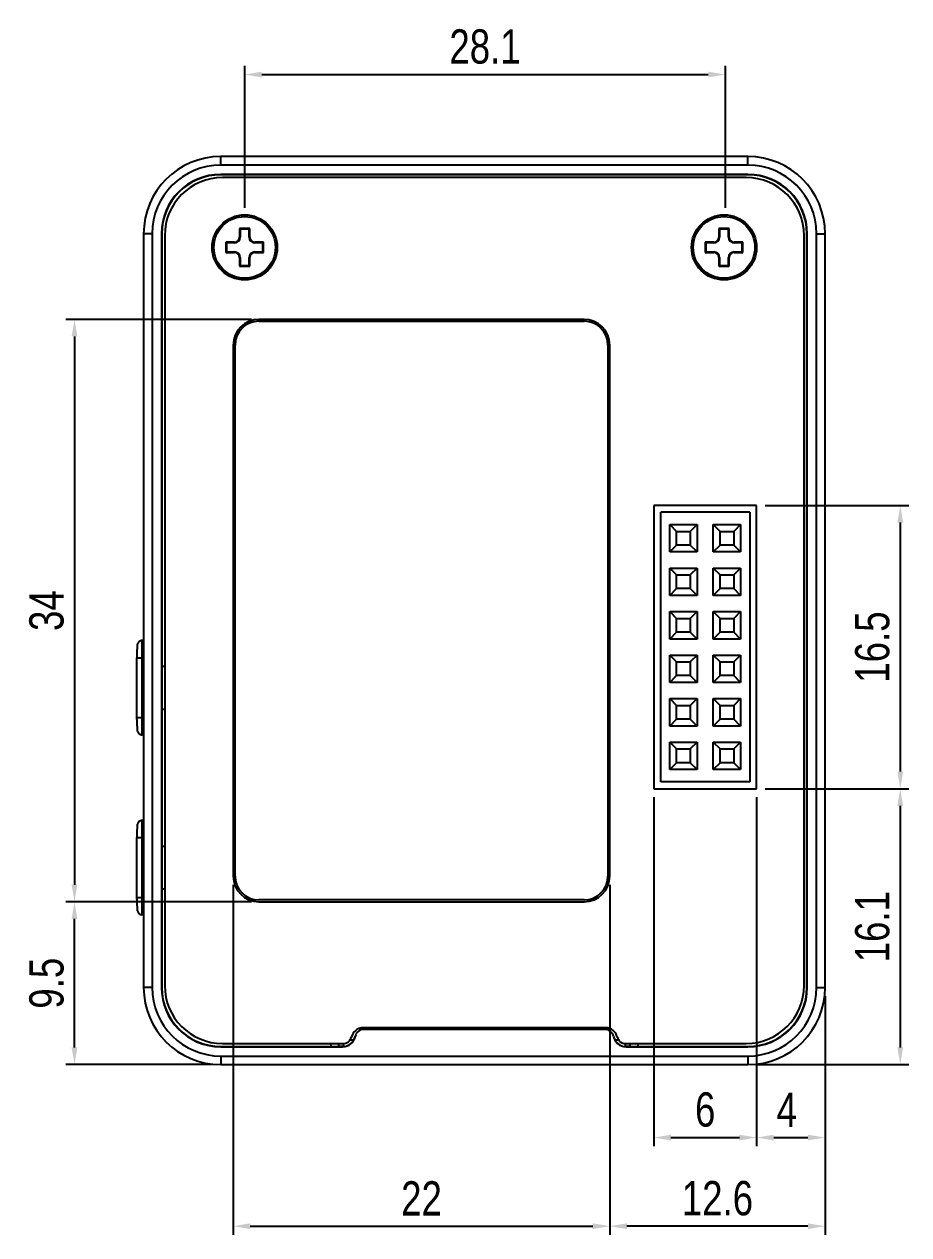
# Model space of a CAD drawing. Header units: millimetres. Extents: x 135 to 308, y 178 to 291.
# Drawn here: x 256.3 to 308, y 196.8 to 267.5 of the extents above; entities that cross this region are included whole.
import ezdxf

# ---------------------------------------------------------------- set-up
doc = ezdxf.new("R2010")
doc.units = ezdxf.units.MM
doc.header["$LTSCALE"] = 0.5
doc.header["$PDMODE"] = 3
doc.header["$PDSIZE"] = 0.3125
doc.layers.get('0').update_dxf_attribs({"linetype": 'CONTINUOUS'})
doc.layers.get('Defpoints').update_dxf_attribs({"linetype": 'CONTINUOUS'})
doc.layers.add('dim', color=6, linetype='CONTINUOUS')
doc.styles.get("Standard").update_dxf_attribs({"font": 'txt', "width": 0.8})
doc.dimstyles.get("Standard").update_dxf_attribs({"dimtxt": 2, "dimasz": 1, "dimexe": 0.5, "dimexo": 0.5, "dimtad": 1, "dimtoh": 1, "dimdec": 1, "dimdsep": 46, "dimtxsty": 'Standard', "dimblk1": '_FILLED', "dimblk2": '_FILLED', "dimcen": 0.09, "dimazin": 2, "dimtp": 0.01, "dimtm": 0.01, "dimtfac": 1, "dimtofl": 0, "dimtmove": 0, "dimatfit": 3, "dimfxl": 1, "dimtolj": 1, "dimarcsym": 0})

# ---------------------------------------------------------------- blocks, each defined once
blk = doc.blocks.new('*D11')
at = {"layer": 'Defpoints', "color": 0}
for p in [(270.086, 250.269), (259.255, 216.269), (270.086, 216.269)]:
    blk.add_point(p, dxfattribs=at)
at = {"layer": 'dim', "color": 0, "lineweight": -2}
for p, q in [((269.586, 250.269), (258.755, 250.269)), ((259.255, 249.269), (259.255, 217.269)), ((269.586, 216.269), (258.755, 216.269))]:
    blk.add_line(p, q, dxfattribs=at)
at = {"layer": 'dim', "color": 0}
for points in [[(259.422, 249.269), (259.089, 249.269), (259.255, 250.269)], [(259.089, 217.269), (259.422, 217.269), (259.255, 216.269)]]:
    blk.add_solid(points, dxfattribs=at)
at = {"layer": 'dim', "color": 0, "insert": (257.63, 233.269), "char_height": 2, "attachment_point": 5, "rotation": 90}
blk.add_mtext('\\A1;34', dxfattribs=at)
blk = doc.blocks.new('_FILLED')
at = {"color": 0, "linetype": 'ByBlock'}
blk.add_solid([(0, 0), (-1, 0.167), (-1, -0.167)], dxfattribs=at)
blk = doc.blocks.new('*D13')
at = {"layer": 'Defpoints', "color": 0}
for p in [(299.096, 239.409), (299.096, 222.869), (307.489, 222.869)]:
    blk.add_point(p, dxfattribs=at)
at = {"layer": 'dim', "color": 0, "lineweight": -2}
for p, q in [((299.596, 239.409), (307.989, 239.409)), ((307.489, 238.409), (307.489, 223.869)), ((299.596, 222.869), (307.989, 222.869))]:
    blk.add_line(p, q, dxfattribs=at)
at = {"layer": 'dim', "color": 0}
for points in [[(307.656, 238.409), (307.322, 238.409), (307.489, 239.409)], [(307.322, 223.869), (307.656, 223.869), (307.489, 222.869)]]:
    blk.add_solid(points, dxfattribs=at)
at = {"layer": 'dim', "color": 0, "insert": (305.864, 231.139), "char_height": 2, "attachment_point": 5, "rotation": 90}
blk.add_mtext('\\A1;16.5', dxfattribs=at)
blk = doc.blocks.new('*D14')
at = {"layer": 'Defpoints', "color": 0}
for p in [(293.096, 222.869), (299.096, 222.869), (299.096, 202.509)]:
    blk.add_point(p, dxfattribs=at)
at = {"layer": 'dim', "color": 0, "lineweight": -2}
for p, q in [((293.096, 222.369), (293.096, 202.009)), ((299.096, 222.369), (299.096, 202.009)), ((294.096, 202.509), (298.096, 202.509))]:
    blk.add_line(p, q, dxfattribs=at)
at = {"layer": 'dim', "color": 0}
for points in [[(294.096, 202.676), (294.096, 202.342), (293.096, 202.509)], [(298.096, 202.342), (298.096, 202.676), (299.096, 202.509)]]:
    blk.add_solid(points, dxfattribs=at)
at = {"layer": 'dim', "color": 0, "insert": (296.096, 204.134), "char_height": 2, "attachment_point": 5}
blk.add_mtext('\\A1;6', dxfattribs=at)
blk = doc.blocks.new('*D15')
at = {"layer": 'Defpoints', "color": 0}
for p in [(299.096, 222.869), (298.596, 206.767), (307.489, 206.767)]:
    blk.add_point(p, dxfattribs=at)
at = {"layer": 'dim', "color": 0, "lineweight": -2}
for p, q in [((299.596, 222.869), (307.989, 222.869)), ((307.489, 221.869), (307.489, 207.767)), ((299.096, 206.767), (307.989, 206.767))]:
    blk.add_line(p, q, dxfattribs=at)
at = {"layer": 'dim', "color": 0}
for points in [[(307.656, 221.869), (307.322, 221.869), (307.489, 222.869)], [(307.322, 207.767), (307.656, 207.767), (307.489, 206.767)]]:
    blk.add_solid(points, dxfattribs=at)
at = {"layer": 'dim', "color": 0, "insert": (305.864, 214.818), "char_height": 2, "attachment_point": 5, "rotation": 90}
blk.add_mtext('\\A1;16.1', dxfattribs=at)
blk = doc.blocks.new('*D17')
at = {"layer": 'Defpoints', "color": 0}
for p in [(297.274, 264.558), (269.196, 256.269), (297.274, 256.269)]:
    blk.add_point(p, dxfattribs=at)
at = {"layer": 'dim', "color": 0, "lineweight": -2}
for p, q in [((269.196, 256.769), (269.196, 265.058)), ((297.274, 256.769), (297.274, 265.058)), ((270.196, 264.558), (296.274, 264.558))]:
    blk.add_line(p, q, dxfattribs=at)
at = {"layer": 'dim', "color": 0}
for points in [[(270.196, 264.725), (270.196, 264.391), (269.196, 264.558)], [(296.274, 264.391), (296.274, 264.725), (297.274, 264.558)]]:
    blk.add_solid(points, dxfattribs=at)
at = {"layer": 'dim', "color": 0, "insert": (283.235, 266.183), "char_height": 2, "attachment_point": 5}
blk.add_mtext('\\A1;28.1', dxfattribs=at)
blk = doc.blocks.new('*D18')
at = {"layer": 'Defpoints', "color": 0}
for p in [(268.525, 217.769), (290.525, 217.769), (290.525, 197.334)]:
    blk.add_point(p, dxfattribs=at)
at = {"layer": 'dim', "color": 0, "lineweight": -2}
for p, q in [((268.525, 217.269), (268.525, 196.834)), ((290.525, 217.269), (290.525, 196.834)), ((269.525, 197.334), (289.525, 197.334))]:
    blk.add_line(p, q, dxfattribs=at)
at = {"layer": 'dim', "color": 0}
for points in [[(269.525, 197.501), (269.525, 197.167), (268.525, 197.334)], [(289.525, 197.167), (289.525, 197.501), (290.525, 197.334)]]:
    blk.add_solid(points, dxfattribs=at)
at = {"layer": 'dim', "color": 0, "insert": (279.525, 198.959), "char_height": 2, "attachment_point": 5}
blk.add_mtext('\\A1;22', dxfattribs=at)
blk = doc.blocks.new('*D19')
at = {"layer": 'Defpoints', "color": 0}
for p in [(259.255, 216.269), (270.025, 216.269), (267.796, 206.767)]:
    blk.add_point(p, dxfattribs=at)
at = {"layer": 'dim', "color": 0, "lineweight": -2}
for p, q in [((269.525, 216.269), (258.755, 216.269)), ((259.255, 207.767), (259.255, 215.269)), ((267.296, 206.767), (258.755, 206.767))]:
    blk.add_line(p, q, dxfattribs=at)
at = {"layer": 'dim', "color": 0}
for points in [[(259.422, 215.269), (259.089, 215.269), (259.255, 216.269)], [(259.089, 207.767), (259.422, 207.767), (259.255, 206.767)]]:
    blk.add_solid(points, dxfattribs=at)
at = {"layer": 'dim', "color": 0, "insert": (257.63, 211.518), "char_height": 2, "attachment_point": 5, "rotation": 90}
blk.add_mtext('\\A1;9.5', dxfattribs=at)
blk = doc.blocks.new('*D20')
at = {"layer": 'Defpoints', "color": 0}
for p in [(290.525, 217.769), (303.098, 211.24), (290.525, 197.334)]:
    blk.add_point(p, dxfattribs=at)
at = {"layer": 'dim', "color": 0, "lineweight": -2}
for p, q in [((290.525, 217.269), (290.525, 196.834)), ((303.098, 210.74), (303.098, 196.834)), ((302.098, 197.334), (291.525, 197.334))]:
    blk.add_line(p, q, dxfattribs=at)
at = {"layer": 'dim', "color": 0}
for points in [[(291.525, 197.501), (291.525, 197.167), (290.525, 197.334)], [(302.098, 197.167), (302.098, 197.501), (303.098, 197.334)]]:
    blk.add_solid(points, dxfattribs=at)
at = {"layer": 'dim', "color": 0, "insert": (296.811, 198.959), "char_height": 2, "attachment_point": 5}
blk.add_mtext('\\A1;12.6', dxfattribs=at)
blk = doc.blocks.new('*D21')
at = {"layer": 'Defpoints', "color": 0}
for p in [(299.096, 222.869), (303.098, 211.269), (303.098, 202.509)]:
    blk.add_point(p, dxfattribs=at)
at = {"layer": 'dim', "color": 0, "lineweight": -2}
for p, q in [((299.096, 222.369), (299.096, 202.009)), ((303.098, 210.769), (303.098, 202.009)), ((300.096, 202.509), (302.098, 202.509))]:
    blk.add_line(p, q, dxfattribs=at)
at = {"layer": 'dim', "color": 0}
for points in [[(300.096, 202.676), (300.096, 202.342), (299.096, 202.509)], [(302.098, 202.342), (302.098, 202.676), (303.098, 202.509)]]:
    blk.add_solid(points, dxfattribs=at)
at = {"layer": 'dim', "color": 0, "insert": (300.859, 204.134), "char_height": 2, "attachment_point": 5}
blk.add_mtext('\\A1;4', dxfattribs=at)

msp = doc.modelspace()

# ---------------------------------------------------------------- linework, layer by layer
at = {"linetype": 'Continuous'}
for p, q in [((267.796, 259.271), (267.796, 259.771)), ((298.596, 259.771), (267.796, 259.771)), ((298.596, 259.271), (298.596, 259.771)), ((298.596, 259.271), (267.796, 259.271)), ((267.796, 258.729), (267.796, 258.711)), ((298.596, 258.729), (267.796, 258.729)), ((298.596, 258.711), (267.796, 258.711)), ((298.596, 258.729), (298.596, 258.711)), ((298.488, 258.541), (267.905, 258.541)), ((263.295, 255.269), (263.295, 211.269)), ((263.795, 255.269), (263.295, 255.269)), ((263.795, 255.269), (263.795, 211.269)), ((264.336, 255.269), (264.336, 211.269)), ((264.336, 255.269), (264.355, 255.269)), ((264.355, 255.269), (264.355, 211.269)), ((264.525, 255.161), (264.525, 211.377)), ((268.896, 255.569), (268.896, 255.069)), ((268.896, 255.569), (268.933, 255.532)), ((269.496, 255.569), (268.896, 255.569)), ((268.933, 255.532), (268.933, 255.069)), ((269.46, 255.532), (268.933, 255.532)), ((269.496, 255.569), (269.46, 255.532)), ((269.46, 255.069), (269.46, 255.532)), ((269.496, 255.069), (269.496, 255.569)), ((296.896, 255.569), (296.896, 255.069)), ((297.496, 255.569), (296.896, 255.569)), ((296.896, 255.569), (296.933, 255.532)), ((296.933, 255.532), (296.933, 255.069)), ((297.46, 255.532), (296.933, 255.532)), ((297.496, 255.569), (297.46, 255.532)), ((297.46, 255.069), (297.46, 255.532)), ((297.496, 255.069), (297.496, 255.569)), ((301.868, 211.377), (301.868, 255.161)), ((302.038, 211.269), (302.038, 255.269)), ((302.056, 255.269), (302.038, 255.269)), ((302.056, 211.269), (302.056, 255.269)), ((302.598, 211.269), (302.598, 255.269)), ((302.598, 255.269), (303.098, 255.269)), ((303.098, 211.269), (303.098, 255.269)), ((268.096, 254.769), (268.096, 254.169)), ((268.096, 254.769), (268.133, 254.732)), ((268.596, 254.769), (268.096, 254.769)), ((268.133, 254.732), (268.133, 254.206)), ((268.596, 254.732), (268.133, 254.732)), ((268.596, 254.769), (268.596, 254.732)), ((268.896, 255.069), (268.933, 255.069)), ((269.496, 255.069), (269.46, 255.069)), ((269.796, 254.769), (269.796, 254.732)), ((270.296, 254.769), (269.796, 254.769)), ((270.26, 254.732), (269.796, 254.732)), ((270.296, 254.769), (270.26, 254.732)), ((270.26, 254.206), (270.26, 254.732)), ((270.296, 254.169), (270.296, 254.769)), ((296.096, 254.769), (296.096, 254.169)), ((296.596, 254.769), (296.096, 254.769)), ((296.096, 254.769), (296.133, 254.732)), ((296.133, 254.732), (296.133, 254.206)), ((296.596, 254.732), (296.133, 254.732)), ((296.596, 254.769), (296.596, 254.732)), ((296.896, 255.069), (296.933, 255.069)), ((297.496, 255.069), (297.46, 255.069)), ((297.796, 254.769), (297.796, 254.732)), ((298.296, 254.769), (297.796, 254.769)), ((298.26, 254.732), (297.796, 254.732)), ((298.296, 254.769), (298.26, 254.732)), ((298.26, 254.206), (298.26, 254.732)), ((298.296, 254.169), (298.296, 254.769)), ((268.096, 254.169), (268.133, 254.206)), ((268.096, 254.169), (268.596, 254.169)), ((268.133, 254.206), (268.596, 254.206)), ((268.596, 254.169), (268.596, 254.206)), ((268.896, 253.869), (268.896, 253.369)), ((268.896, 253.869), (268.933, 253.869)), ((268.933, 253.869), (268.933, 253.406)), ((269.46, 253.406), (269.46, 253.869)), ((269.496, 253.869), (269.46, 253.869)), ((269.496, 253.369), (269.496, 253.869)), ((269.796, 254.169), (269.796, 254.206)), ((269.796, 254.206), (270.26, 254.206)), ((269.796, 254.169), (270.296, 254.169)), ((270.296, 254.169), (270.26, 254.206)), ((296.096, 254.169), (296.133, 254.206)), ((296.096, 254.169), (296.596, 254.169)), ((296.133, 254.206), (296.596, 254.206)), ((296.596, 254.169), (296.596, 254.206)), ((296.896, 253.869), (296.896, 253.369)), ((296.896, 253.869), (296.933, 253.869)), ((296.933, 253.869), (296.933, 253.406)), ((297.46, 253.406), (297.46, 253.869)), ((297.496, 253.869), (297.46, 253.869)), ((297.496, 253.369), (297.496, 253.869)), ((297.796, 254.169), (297.796, 254.206)), ((297.796, 254.206), (298.26, 254.206)), ((297.796, 254.169), (298.296, 254.169)), ((298.296, 254.169), (298.26, 254.206)), ((268.896, 253.369), (268.933, 253.406)), ((268.896, 253.369), (269.496, 253.369)), ((268.933, 253.406), (269.46, 253.406)), ((269.496, 253.369), (269.46, 253.406)), ((296.896, 253.369), (296.933, 253.406)), ((296.896, 253.369), (297.496, 253.369)), ((296.933, 253.406), (297.46, 253.406)), ((297.496, 253.369), (297.46, 253.406)), ((289.025, 250.269), (270.025, 250.269)), ((270.025, 250.159), (289.025, 250.159)), ((268.525, 248.769), (268.525, 217.769)), ((268.635, 217.769), (268.635, 248.769)), ((290.415, 248.769), (290.415, 217.769)), ((290.525, 217.769), (290.525, 248.769)), ((293.096, 239.409), (293.096, 222.869)), ((299.096, 239.409), (293.096, 239.409)), ((293.497, 223.27), (293.497, 239.01)), ((298.697, 239.01), (293.497, 239.01)), ((298.697, 239.01), (298.697, 223.27)), ((299.096, 222.869), (299.096, 239.409)), ((294.027, 236.69), (294.027, 238.29)), ((294.027, 238.29), (295.627, 238.29)), ((294.027, 238.29), (294.427, 237.89)), ((295.627, 238.29), (295.227, 237.89)), ((295.627, 238.29), (295.627, 236.69)), ((296.567, 238.29), (298.167, 238.29)), ((296.567, 236.69), (296.567, 238.29)), ((296.567, 238.29), (296.967, 237.89)), ((298.167, 238.29), (297.767, 237.89)), ((298.167, 238.29), (298.167, 236.69)), ((294.427, 237.89), (295.227, 237.89)), ((294.427, 237.09), (294.427, 237.89)), ((295.227, 237.89), (295.227, 237.09)), ((296.967, 237.89), (297.767, 237.89)), ((296.967, 237.09), (296.967, 237.89)), ((297.767, 237.89), (297.767, 237.09)), ((294.027, 236.69), (294.427, 237.09)), ((295.227, 237.09), (294.427, 237.09)), ((295.627, 236.69), (295.227, 237.09)), ((296.567, 236.69), (296.967, 237.09)), ((297.767, 237.09), (296.967, 237.09)), ((298.167, 236.69), (297.767, 237.09)), ((295.627, 236.69), (294.027, 236.69)), ((298.167, 236.69), (296.567, 236.69)), ((294.027, 235.75), (295.627, 235.75)), ((294.027, 234.15), (294.027, 235.75)), ((294.027, 235.75), (294.427, 235.35)), ((294.427, 235.35), (295.227, 235.35)), ((294.427, 234.55), (294.427, 235.35)), ((295.627, 235.75), (295.227, 235.35)), ((295.227, 235.35), (295.227, 234.55)), ((295.627, 235.75), (295.627, 234.15)), ((296.567, 235.75), (298.167, 235.75)), ((296.567, 234.15), (296.567, 235.75)), ((296.567, 235.75), (296.967, 235.35)), ((296.967, 235.35), (297.767, 235.35)), ((296.967, 234.55), (296.967, 235.35)), ((298.167, 235.75), (297.767, 235.35)), ((297.767, 235.35), (297.767, 234.55)), ((298.167, 235.75), (298.167, 234.15)), ((294.027, 234.15), (294.427, 234.55)), ((295.627, 234.15), (294.027, 234.15)), ((295.227, 234.55), (294.427, 234.55)), ((295.627, 234.15), (295.227, 234.55)), ((296.567, 234.15), (296.967, 234.55)), ((298.167, 234.15), (296.567, 234.15)), ((297.767, 234.55), (296.967, 234.55)), ((298.167, 234.15), (297.767, 234.55)), ((294.027, 233.21), (295.627, 233.21)), ((294.027, 231.61), (294.027, 233.21)), ((294.027, 233.21), (294.427, 232.81)), ((295.627, 233.21), (295.227, 232.81)), ((295.627, 233.21), (295.627, 231.61)), ((296.567, 233.21), (298.167, 233.21)), ((296.567, 231.61), (296.567, 233.21)), ((296.567, 233.21), (296.967, 232.81)), ((298.167, 233.21), (297.767, 232.81)), ((298.167, 233.21), (298.167, 231.61)), ((294.427, 232.81), (295.227, 232.81)), ((294.427, 232.01), (294.427, 232.81)), ((295.227, 232.81), (295.227, 232.01)), ((296.967, 232.81), (297.767, 232.81)), ((296.967, 232.01), (296.967, 232.81)), ((297.767, 232.81), (297.767, 232.01)), ((294.027, 231.61), (294.427, 232.01)), ((295.227, 232.01), (294.427, 232.01)), ((295.627, 231.61), (295.227, 232.01)), ((296.567, 231.61), (296.967, 232.01)), ((297.767, 232.01), (296.967, 232.01)), ((298.167, 231.61), (297.767, 232.01)), ((263.295, 231.519), (263.215, 231.519)), ((295.627, 231.61), (294.027, 231.61)), ((298.167, 231.61), (296.567, 231.61)), ((262.904, 230.85), (262.903, 230.737)), ((262.903, 230.737), (262.903, 230.613)), ((262.903, 230.613), (262.903, 230.519)), ((262.903, 226.918), (262.903, 230.519)), ((262.903, 230.519), (263.295, 230.519)), ((262.905, 230.949), (262.904, 230.85)), ((262.907, 231.033), (262.905, 230.949)), ((263.203, 227.019), (263.203, 230.519)), ((294.027, 230.67), (295.627, 230.67)), ((294.027, 230.67), (294.427, 230.27)), ((294.027, 229.07), (294.027, 230.67)), ((295.627, 230.67), (295.227, 230.27)), ((295.627, 230.67), (295.627, 229.07)), ((296.567, 230.67), (298.167, 230.67)), ((296.567, 230.67), (296.967, 230.27)), ((296.567, 229.07), (296.567, 230.67)), ((298.167, 230.67), (297.767, 230.27)), ((298.167, 230.67), (298.167, 229.07)), ((264.355, 230.019), (264.525, 230.019)), ((294.427, 230.27), (295.227, 230.27)), ((294.427, 229.47), (294.427, 230.27)), ((295.227, 230.27), (295.227, 229.47)), ((296.967, 230.27), (297.767, 230.27)), ((296.967, 229.47), (296.967, 230.27)), ((297.767, 230.27), (297.767, 229.47)), ((294.027, 229.07), (294.427, 229.47)), ((295.627, 229.07), (294.027, 229.07)), ((295.227, 229.47), (294.427, 229.47)), ((295.627, 229.07), (295.227, 229.47)), ((296.567, 229.07), (296.967, 229.47)), ((298.167, 229.07), (296.567, 229.07)), ((297.767, 229.47), (296.967, 229.47)), ((298.167, 229.07), (297.767, 229.47)), ((294.027, 228.13), (295.627, 228.13)), ((294.027, 228.13), (294.427, 227.73)), ((294.027, 226.53), (294.027, 228.13)), ((294.427, 227.73), (295.227, 227.73)), ((294.427, 226.93), (294.427, 227.73)), ((295.627, 228.13), (295.227, 227.73)), ((295.227, 227.73), (295.227, 226.93)), ((295.627, 228.13), (295.627, 226.53)), ((296.567, 228.13), (298.167, 228.13)), ((296.567, 228.13), (296.967, 227.73)), ((296.567, 226.53), (296.567, 228.13)), ((296.967, 227.73), (297.767, 227.73)), ((296.967, 226.93), (296.967, 227.73)), ((298.167, 228.13), (297.767, 227.73)), ((297.767, 227.73), (297.767, 226.93)), ((298.167, 228.13), (298.167, 226.53)), ((262.903, 227.019), (263.295, 227.019)), ((262.903, 226.918), (262.903, 226.791)), ((264.355, 227.519), (264.525, 227.519)), ((294.027, 226.53), (294.427, 226.93)), ((295.227, 226.93), (294.427, 226.93)), ((295.627, 226.53), (295.227, 226.93)), ((296.567, 226.53), (296.967, 226.93)), ((297.767, 226.93), (296.967, 226.93)), ((298.167, 226.53), (297.767, 226.93)), ((262.903, 226.791), (262.904, 226.677)), ((262.904, 226.677), (262.905, 226.577)), ((262.905, 226.577), (262.907, 226.493)), ((262.907, 226.493), (262.908, 226.425)), ((295.627, 226.53), (294.027, 226.53)), ((298.167, 226.53), (296.567, 226.53)), ((263.295, 226.019), (263.215, 226.019)), ((294.027, 225.59), (295.627, 225.59)), ((294.027, 225.59), (294.427, 225.19)), ((294.027, 223.99), (294.027, 225.59)), ((295.627, 225.59), (295.227, 225.19)), ((295.627, 225.59), (295.627, 223.99)), ((296.567, 225.59), (298.167, 225.59)), ((296.567, 225.59), (296.967, 225.19)), ((296.567, 223.99), (296.567, 225.59)), ((298.167, 225.59), (297.767, 225.19)), ((298.167, 225.59), (298.167, 223.99)), ((294.427, 225.19), (295.227, 225.19)), ((294.427, 224.39), (294.427, 225.19)), ((295.227, 225.19), (295.227, 224.39)), ((296.967, 225.19), (297.767, 225.19)), ((296.967, 224.39), (296.967, 225.19)), ((297.767, 225.19), (297.767, 224.39)), ((294.027, 223.99), (294.427, 224.39)), ((295.227, 224.39), (294.427, 224.39)), ((295.627, 223.99), (295.227, 224.39)), ((296.567, 223.99), (296.967, 224.39)), ((297.767, 224.39), (296.967, 224.39)), ((298.167, 223.99), (297.767, 224.39)), ((295.627, 223.99), (294.027, 223.99)), ((298.167, 223.99), (296.567, 223.99)), ((293.096, 222.869), (299.096, 222.869)), ((298.697, 223.27), (293.497, 223.27)), ((262.907, 220.533), (262.905, 220.449)), ((263.295, 221.019), (263.215, 221.019)), ((262.904, 220.35), (262.903, 220.237)), ((262.903, 220.237), (262.903, 220.113)), ((262.903, 220.113), (262.903, 220.019)), ((262.903, 216.418), (262.903, 220.019)), ((262.903, 220.019), (263.295, 220.019)), ((262.905, 220.449), (262.904, 220.35)), ((263.203, 216.519), (263.203, 220.019)), ((264.355, 219.519), (264.525, 219.519)), ((264.355, 217.019), (264.525, 217.019)), ((262.903, 216.519), (263.295, 216.519)), ((262.903, 216.418), (262.903, 216.291)), ((262.903, 216.291), (262.904, 216.177)), ((289.025, 216.379), (270.025, 216.379)), ((270.025, 216.269), (289.025, 216.269)), ((262.904, 216.177), (262.905, 216.077)), ((262.905, 216.077), (262.907, 215.993)), ((262.907, 215.993), (262.908, 215.925)), ((263.295, 215.519), (263.215, 215.519)), ((263.795, 211.269), (263.295, 211.269)), ((264.336, 211.269), (264.355, 211.269)), ((302.056, 211.269), (302.038, 211.269)), ((302.598, 211.269), (303.098, 211.269)), ((290.28, 208.917), (276.113, 208.917)), ((290.246, 208.819), (276.146, 208.819)), ((267.796, 207.827), (274.239, 207.827)), ((267.796, 207.809), (267.796, 207.827)), ((267.796, 207.809), (274.92, 207.809)), ((267.905, 207.997), (274.946, 207.997)), ((274.239, 207.827), (274.23, 207.997)), ((274.703, 207.83), (274.694, 207.997)), ((274.981, 207.832), (274.973, 207.999)), ((274.981, 207.832), (275.066, 207.832)), ((275.57, 208.197), (275.346, 208.197)), ((291.046, 208.197), (290.823, 208.197)), ((291.327, 207.832), (291.412, 207.832)), ((291.42, 207.999), (291.412, 207.832)), ((291.446, 207.997), (298.488, 207.997)), ((291.473, 207.809), (298.596, 207.809)), ((291.699, 207.997), (291.69, 207.83)), ((292.163, 207.997), (292.154, 207.827)), ((292.154, 207.827), (298.596, 207.827)), ((298.596, 207.809), (298.596, 207.827)), ((267.796, 207.267), (298.596, 207.267)), ((267.796, 207.267), (267.796, 206.767)), ((298.596, 207.267), (298.596, 206.767)), ((267.796, 206.767), (298.596, 206.767))]:
    msp.add_line(p, q, dxfattribs=at)
for points in [[(263.215, 231.519), (263.168, 231.515), (263.121, 231.504), (263.076, 231.485), (263.036, 231.46), (263.001, 231.43), (262.972, 231.396), (262.95, 231.36), (262.934, 231.325), (262.924, 231.293), (262.918, 231.266), (262.915, 231.246), (262.913, 231.23), (262.912, 231.214), (262.911, 231.197), (262.91, 231.178), (262.91, 231.156), (262.909, 231.131), (262.908, 231.102), (262.907, 231.033)], [(262.908, 226.425), (262.909, 226.397), (262.91, 226.372), (262.911, 226.35), (262.912, 226.332), (262.913, 226.315), (262.914, 226.298), (262.917, 226.278), (262.922, 226.252), (262.931, 226.22), (262.946, 226.185), (262.968, 226.149), (262.996, 226.114), (263.031, 226.082), (263.072, 226.055), (263.117, 226.035), (263.166, 226.023), (263.215, 226.019)], [(263.215, 221.019), (263.168, 221.015), (263.121, 221.004), (263.076, 220.985), (263.036, 220.96), (263.001, 220.93), (262.972, 220.896), (262.95, 220.86), (262.934, 220.825), (262.924, 220.793), (262.918, 220.766), (262.915, 220.746), (262.913, 220.73), (262.912, 220.714), (262.911, 220.697), (262.91, 220.678), (262.91, 220.656), (262.909, 220.631), (262.908, 220.602), (262.907, 220.533)], [(262.908, 215.925), (262.909, 215.897), (262.91, 215.872), (262.911, 215.85), (262.912, 215.832), (262.913, 215.815), (262.914, 215.798), (262.917, 215.778), (262.922, 215.752), (262.931, 215.72), (262.946, 215.685), (262.968, 215.649), (262.996, 215.614), (263.031, 215.582), (263.072, 215.555), (263.117, 215.535), (263.166, 215.523), (263.215, 215.519)]]:
    msp.add_lwpolyline(points, dxfattribs=at)
for centre, radius in [((269.196, 254.469), 1.9), ((269.196, 254.469), 1.8), ((297.196, 254.469), 1.9), ((297.196, 254.469), 1.8)]:
    msp.add_circle(centre, radius, dxfattribs=at)
for centre, radius, start, end in [((267.796, 255.269), 4.502, 90, 180), ((298.596, 255.269), 4.502, 0, 90), ((267.796, 255.269), 4.002, 90, 180), ((267.796, 255.269), 3.46, 90, 180), ((267.796, 255.269), 3.442, 90, 180), ((298.596, 255.269), 4.002, 0, 90), ((298.596, 255.269), 3.46, 0, 90), ((298.596, 255.269), 3.442, 0, 90), ((267.905, 255.161), 3.38, 90, 180), ((298.488, 255.161), 3.38, 0, 90), ((268.596, 255.069), 0.337, 270, 0), ((268.596, 255.069), 0.3, 270, 0), ((269.796, 255.069), 0.337, 180, 270), ((269.796, 255.069), 0.3, 180, 270), ((296.596, 255.069), 0.337, 270, 0), ((296.596, 255.069), 0.3, 270, 0), ((297.796, 255.069), 0.337, 180, 270), ((297.796, 255.069), 0.3, 180, 270), ((268.596, 253.869), 0.337, 0, 90), ((268.596, 253.869), 0.3, 0, 90), ((269.796, 253.869), 0.337, 90, 180), ((269.796, 253.869), 0.3, 90, 180), ((296.596, 253.869), 0.337, 0, 90), ((296.596, 253.869), 0.3, 0, 90), ((297.796, 253.869), 0.337, 90, 180), ((297.796, 253.869), 0.3, 90, 180), ((270.025, 248.769), 1.5, 90, 180), ((270.025, 248.769), 1.39, 90, 180), ((289.025, 248.769), 1.5, 0, 90), ((289.025, 248.769), 1.39, 0, 90), ((270.025, 217.769), 1.5, 180, 270), ((270.025, 217.769), 1.39, 180, 270), ((289.025, 217.769), 1.5, 270, 0), ((289.025, 217.769), 1.39, 270, 0), ((267.905, 211.377), 3.38, 180, 270), ((298.488, 211.377), 3.38, 270, 0), ((267.796, 211.269), 4.502, 180, 270), ((267.796, 211.269), 4.002, 180, 270), ((267.796, 211.269), 3.46, 180, 270), ((267.796, 211.269), 3.442, 180, 270), ((298.596, 211.269), 4.502, 270, 0), ((298.596, 211.269), 4.002, 270, 0), ((298.596, 211.269), 3.46, 270, 0), ((298.596, 211.269), 3.442, 270, 0), ((276.113, 208.217), 0.7, 90, 166.5066), ((276.146, 208.319), 0.5, 90, 168.92914), ((290.246, 208.319), 0.5, 11.07086, 90), ((290.28, 208.217), 0.7, 13.4934, 90), ((274.92, 208.559), 0.75, 270.00131, 348.92962), ((276.146, 207.569), 1.25, 168.53209, 168.93181), ((274.922, 208.568), 0.75, 269.99085, 330.2727), ((274.946, 208.497), 0.5, 270, 346.5066), ((274.918, 208.569), 0.754, 330.34091, 348.24395), ((291.475, 208.569), 0.754, 191.75605, 209.65909), ((291.473, 208.559), 0.75, 191.07038, 269.99869), ((291.471, 208.568), 0.75, 209.7273, 270.00915), ((291.446, 208.497), 0.5, 193.4934, 270), ((290.246, 207.569), 1.25, 11.06819, 11.46791)]:
    msp.add_arc(centre, radius, start, end, dxfattribs=at)
for centre, major_axis, start_param, end_param in [((274.239, 207.832), (0.501, 0), -1.57034, -0.38394), ((274.981, 207.829), (0.3, 0), 7.854438, 9.040838), ((291.412, 207.829), (0.3, 0), 6.667125, 7.853525), ((292.154, 207.832), (0.501, 0), -2.757653, -1.571253)]:
    msp.add_ellipse(centre, major_axis=major_axis, ratio=0.008715, start_param=start_param, end_param=end_param, dxfattribs=at)
for points, knots in [([(263.203, 230.519), (263.203, 230.584), (263.203, 230.712), (263.203, 230.897), (263.204, 231.043), (263.205, 231.151), (263.206, 231.224), (263.207, 231.289), (263.208, 231.348), (263.209, 231.398), (263.21, 231.44), (263.211, 231.469), (263.212, 231.488), (263.212, 231.499), (263.213, 231.507), (263.213, 231.514), (263.214, 231.517), (263.214, 231.519), (263.215, 231.519)], [0, 0, 0, 0, 0.19504, 0.382554, 0.555382, 0.634179, 0.706867, 0.772753, 0.831197, 0.881641, 0.923603, 0.956674, 0.969776, 0.980547, 0.988957, 0.994992, 0.998653, 1, 1, 1, 1]), ([(263.215, 226.019), (263.214, 226.019), (263.214, 226.021), (263.213, 226.024), (263.213, 226.031), (263.212, 226.039), (263.212, 226.05), (263.211, 226.069), (263.21, 226.098), (263.209, 226.14), (263.208, 226.19), (263.207, 226.248), (263.206, 226.314), (263.205, 226.387), (263.204, 226.495), (263.203, 226.641), (263.203, 226.826), (263.203, 226.954), (263.203, 227.019)], [0, 0, 0, 0, 0.001347, 0.005006, 0.01104, 0.019447, 0.030214, 0.043311, 0.076375, 0.118326, 0.168765, 0.227203, 0.293085, 0.365768, 0.444559, 0.617388, 0.804933, 1, 1, 1, 1]), ([(263.203, 220.019), (263.203, 220.084), (263.203, 220.212), (263.203, 220.397), (263.204, 220.543), (263.205, 220.651), (263.206, 220.724), (263.207, 220.789), (263.208, 220.848), (263.209, 220.898), (263.21, 220.94), (263.211, 220.969), (263.212, 220.988), (263.212, 220.999), (263.213, 221.007), (263.213, 221.014), (263.214, 221.017), (263.214, 221.019), (263.215, 221.019)], [0, 0, 0, 0, 0.19504, 0.382554, 0.555382, 0.634179, 0.706867, 0.772753, 0.831197, 0.881641, 0.923603, 0.956674, 0.969776, 0.980547, 0.988957, 0.994992, 0.998653, 1, 1, 1, 1]), ([(263.215, 215.519), (263.214, 215.519), (263.214, 215.521), (263.213, 215.524), (263.213, 215.531), (263.212, 215.539), (263.212, 215.55), (263.211, 215.569), (263.21, 215.598), (263.209, 215.64), (263.208, 215.69), (263.207, 215.748), (263.206, 215.814), (263.205, 215.887), (263.204, 215.995), (263.203, 216.141), (263.203, 216.326), (263.203, 216.454), (263.203, 216.519)], [0, 0, 0, 0, 0.001347, 0.005006, 0.01104, 0.019447, 0.030214, 0.043311, 0.076375, 0.118326, 0.168765, 0.227203, 0.293085, 0.365768, 0.444559, 0.617388, 0.804933, 1, 1, 1, 1])]:
    msp.add_open_spline(points, degree=3, knots=knots, dxfattribs=at)

# ---------------------------------------------------------------- dimensions: what is measured, and where the dimension line sits
at = {"layer": 'dim'}
for base, p1, p2, picture, middle in [((297.274, 264.558), (269.196, 256.269), (297.274, 256.269), '*D17', (283.235, 266.183)), ((290.525, 197.334), (268.525, 217.769), (290.525, 217.769), '*D18', (279.525, 198.959))]:
    dim = msp.add_linear_dim(base=base, p1=p1, p2=p2, dimstyle='Standard', dxfattribs=at)
    dim.commit()
    dim.dimension.update_dxf_attribs({"geometry": picture, "text_midpoint": middle})
for base, p1, p2, picture, middle in [((259.255, 216.269), (270.086, 250.269), (270.086, 216.269), '*D11', (257.63, 233.269)), ((307.489, 222.869), (299.096, 239.409), (299.096, 222.869), '*D13', (305.864, 231.139)), ((307.489, 206.767), (299.096, 222.869), (298.596, 206.767), '*D15', (305.864, 214.818))]:
    dim = msp.add_linear_dim(base=base, p1=p1, p2=p2, angle=90, dimstyle='Standard', dxfattribs=at)
    dim.commit()
    dim.dimension.update_dxf_attribs({"geometry": picture, "text_midpoint": middle})
for base, p1, p2, picture, middle in [((299.096, 202.509), (293.096, 222.869), (299.096, 222.869), '*D14', (296.096, 202.509)), ((303.098, 202.509), (299.096, 222.869), (303.098, 211.269), '*D21', (300.859, 202.509)), ((290.525, 197.334), (303.098, 211.24), (290.525, 217.769), '*D20', (296.811, 197.334))]:
    dim = msp.add_linear_dim(base=base, p1=p1, p2=p2, dimstyle='Standard', dxfattribs=at)
    dim.commit()
    dim.dimension.update_dxf_attribs({"geometry": picture, "text_midpoint": middle, "dimtype": 160})
dim = msp.add_linear_dim(base=(259.255, 216.269), p1=(267.796, 206.767), p2=(270.025, 216.269), angle=90, dimstyle='Standard', dxfattribs=at)
dim.commit()
dim.dimension.update_dxf_attribs({"geometry": '*D19', "text_midpoint": (259.255, 211.518), "dimtype": 160})

doc.saveas('drawing.dxf')
